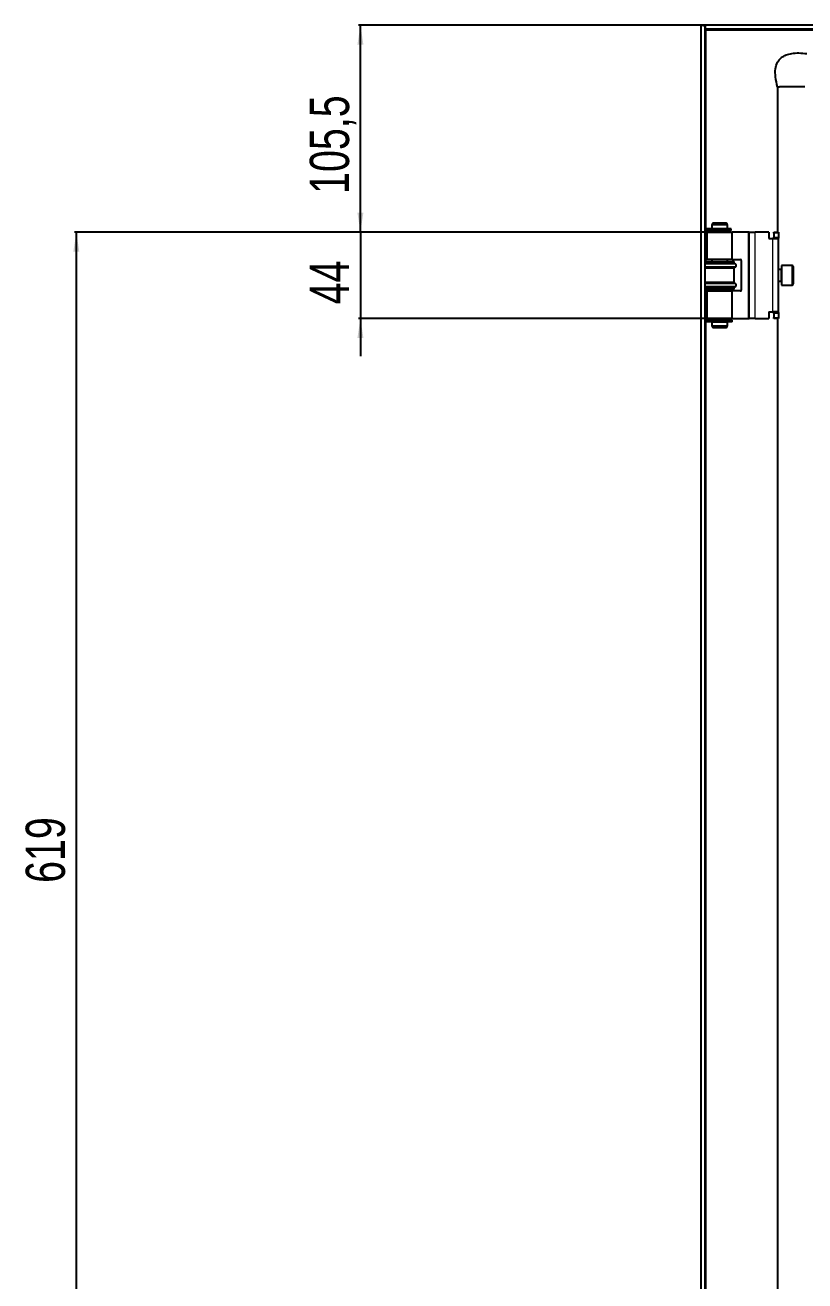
# Model space of a CAD drawing. Header units: millimetres. Extents: x -964 to 2908, y -1920 to 1219.
# Drawn here: x -964 to -567, y 116 to 756 of the extents above; entities that cross this region are included whole.
import ezdxf

# ---------------------------------------------------------------- set-up
doc = ezdxf.new("R2010")
doc.units = ezdxf.units.MM
doc.layers.add('FORMAT', color=7, linetype='Continuous')
doc.styles.add('SLDTEXTSTYLE0', font='TXT', dxfattribs={"width": 0.75})
doc.dimstyles.new('SLDDIMSTYLE0', dxfattribs={"dimtxt": 20, "dimasz": 10, "dimexe": 0, "dimexo": 0.0625, "dimgap": 5, "dimtad": 2, "dimdec": 1, "dimrnd": 1e-09, "dimzin": 12, "dimdsep": 46, "dimtxsty": 'SLDTEXTSTYLE0', "dimsah": 1, "dimcen": 0.09, "dimadec": 0, "dimazin": 3, "dimtfac": 1, "dimtofl": 0, "dimtmove": 0, "dimatfit": 3, "dimfxl": 0, "dimfrac": 2, "dimtolj": 1, "dimtzin": 12, "dimarcsym": 0})
doc.dimstyles.new('SLDDIMSTYLE1', dxfattribs={"dimtxt": 20, "dimasz": 10, "dimexe": 0, "dimexo": 0.0625, "dimgap": 5, "dimtad": 2, "dimdec": 1, "dimrnd": 1e-09, "dimzin": 12, "dimdsep": 46, "dimtxsty": 'SLDTEXTSTYLE0', "dimsah": 1, "dimcen": 0.09, "dimadec": 0, "dimazin": 3, "dimtfac": 1, "dimtmove": 0, "dimatfit": 0, "dimfxl": 0, "dimfrac": 2, "dimtolj": 1, "dimtzin": 12, "dimarcsym": 0})

# ---------------------------------------------------------------- blocks, each defined once
blk = doc.blocks.new('_D_8')
at = {"layer": 'FORMAT'}
for p, q in [((-792.89, 650.78), (-792.89, 670.01)), ((-616.4, 650.78), (-793.89, 650.78)), ((-792.89, 650.78), (-792.89, 606.78)), ((-616.4, 606.78), (-793.89, 606.78)), ((-792.89, 606.78), (-792.89, 587.55))]:
    blk.add_line(p, q, dxfattribs=at)
for points in [[(-792.89, 650.78), (-791.35, 660.78), (-794.43, 660.78)], [(-792.89, 606.78), (-794.43, 596.78), (-791.35, 596.78)]]:
    blk.add_solid(points, dxfattribs=at)
at = {"layer": 'FORMAT', "insert": (-818.67, 614), "char_height": 20, "attachment_point": 1, "rotation": 90, "style": 'SLDTEXTSTYLE0'}
blk.add_mtext('44', dxfattribs=at)
blk = doc.blocks.new('_D_9')
at = {"layer": 'FORMAT'}
for p, q in [((-616.4, 650.78), (-938.59, 650.78)), ((-937.59, 650.78), (-937.59, 31.78)), ((-609.95, 31.78), (-938.59, 31.78))]:
    blk.add_line(p, q, dxfattribs=at)
for points in [[(-937.59, 650.78), (-939.12, 640.78), (-936.05, 640.78)], [(-937.59, 31.78), (-936.05, 41.78), (-939.12, 41.78)]]:
    blk.add_solid(points, dxfattribs=at)
at = {"layer": 'FORMAT', "insert": (-963.37, 319.12), "char_height": 20, "attachment_point": 1, "rotation": 90, "style": 'SLDTEXTSTYLE0'}
blk.add_mtext('619', dxfattribs=at)
blk = doc.blocks.new('_D_11')
at = {"layer": 'FORMAT'}
for p, q in [((-617.15, 756.28), (-793.89, 756.28)), ((-792.89, 650.78), (-792.89, 756.28)), ((-616.4, 650.78), (-793.89, 650.78))]:
    blk.add_line(p, q, dxfattribs=at)
for points in [[(-792.89, 756.28), (-794.43, 746.28), (-791.35, 746.28)], [(-792.89, 650.78), (-791.35, 660.78), (-794.43, 660.78)]]:
    blk.add_solid(points, dxfattribs=at)
at = {"layer": 'FORMAT', "insert": (-818.67, 670.28), "char_height": 20, "attachment_point": 1, "rotation": 90, "style": 'SLDTEXTSTYLE0'}
blk.add_mtext('105,5', dxfattribs=at)

msp = doc.modelspace()

# ---------------------------------------------------------------- linework, layer by layer
at = {"color": 7, "linetype": 'Continuous', "lineweight": 25}
for p, q in [((-619.44, 756.28), (-619.44, -1198.72)), ((-619.44, 756.28), (-617.44, 756.28)), ((-617.44, 756.28), (-617.44, -1198.72)), ((-617.14, 754.28), (-617.14, 756.28)), ((-226.74, 756.28), (-617.14, 756.28)), ((-226.74, 754.28), (-617.14, 754.28)), ((-616.84, 753.68), (-617.04, 754.28)), ((-580.44, 724.78), (-580.44, 650.78)), ((-577.16, 724.78), (-579.46, 724.78)), ((-577.01, 724.78), (-577.16, 724.78)), ((-569.87, 724.78), (-577.01, 724.78)), ((-569.81, 724.78), (-569.87, 724.78)), ((-567.42, 724.78), (-569.81, 724.78)), ((-566.55, 724.78), (-567.42, 724.78)), ((-613.36, 655.53), (-613.94, 654.53)), ((-613.94, 654.53), (-613.94, 652.53)), ((-610.47, 654.53), (-613.94, 654.53)), ((-613.36, 655.53), (-610.39, 655.53)), ((-605.94, 654.53), (-610.47, 654.53)), ((-610.39, 655.53), (-606.52, 655.53)), ((-605.94, 654.53), (-606.52, 655.53)), ((-605.94, 652.53), (-605.94, 654.53)), ((-617.09, 652.48), (-617.09, 651.58)), ((-604.1, 652.48), (-617.09, 652.48)), ((-604.1, 651.58), (-617.09, 651.58)), ((-616.39, 650.78), (-616.39, 636.78)), ((-616.39, 650.78), (-603.49, 650.78)), ((-613.94, 652.53), (-610.47, 652.53)), ((-613.94, 651.53), (-613.94, 650.78)), ((-613.94, 651.53), (-610.47, 651.53)), ((-613.44, 652.53), (-613.44, 652.48)), ((-613.44, 651.58), (-613.44, 651.53)), ((-610.47, 652.53), (-605.94, 652.53)), ((-610.47, 651.53), (-605.94, 651.53)), ((-606.44, 652.48), (-606.44, 652.53)), ((-606.44, 651.53), (-606.44, 651.58)), ((-605.94, 650.78), (-605.94, 651.53)), ((-604.02, 652.48), (-604.1, 652.48)), ((-604.02, 651.58), (-604.1, 651.58)), ((-604.02, 651.58), (-604.02, 652.48)), ((-604, 652.48), (-604.02, 652.48)), ((-604, 651.58), (-604.02, 651.58)), ((-604, 651.58), (-604, 652.48)), ((-603.49, 636.78), (-603.49, 650.78)), ((-595.39, 650.78), (-603.49, 650.78)), ((-594.89, 650.78), (-595.39, 650.78)), ((-594.89, 606.78), (-594.89, 650.78)), ((-594.89, 650.78), (-591.89, 650.78)), ((-584.89, 650.78), (-591.89, 650.78)), ((-584.89, 650.78), (-584.89, 647.48)), ((-584.89, 647.48), (-582.89, 647.48)), ((-582.89, 647.48), (-579.89, 647.48)), ((-582.39, 650.78), (-579.89, 650.78)), ((-582.39, 650.28), (-582.39, 650.78)), ((-582.39, 650.28), (-582.39, 648.28)), ((-582.39, 647.78), (-582.39, 648.28)), ((-579.89, 647.78), (-582.39, 647.78)), ((-582.39, 647.78), (-582.39, 647.48)), ((-579.89, 650.78), (-579.89, 650.28)), ((-579.89, 650.28), (-579.89, 648.28)), ((-579.89, 648.28), (-579.89, 647.78)), ((-579.89, 647.48), (-579.89, 647.78)), ((-579.89, 610.08), (-579.89, 647.48)), ((-617.44, 635.78), (-602.44, 635.78)), ((-602.44, 635.18), (-617.44, 635.18)), ((-603.49, 636.78), (-616.39, 636.78)), ((-613.94, 636.78), (-613.94, 635.78)), ((-605.94, 635.78), (-605.94, 636.78)), ((-603.49, 636.78), (-599.39, 636.78)), ((-602.44, 635.18), (-602.44, 635.78)), ((-601.74, 634.5), (-602.44, 635.18)), ((-598.89, 636.28), (-598.89, 621.28)), ((-572.99, 633.78), (-578.39, 633.78)), ((-578.39, 633.78), (-578.39, 623.78)), ((-602.44, 632.38), (-617.44, 632.38)), ((-602.44, 632.38), (-601.74, 633.07)), ((-602.44, 625.18), (-602.44, 632.38)), ((-578.64, 631.78), (-579.89, 631.78)), ((-572.39, 633.18), (-572.39, 624.38)), ((-602.44, 625.18), (-617.44, 625.18)), ((-602.44, 622.38), (-617.44, 622.38)), ((-617.44, 621.78), (-602.44, 621.78)), ((-613.94, 621.78), (-613.94, 620.78)), ((-605.94, 620.78), (-605.94, 621.78)), ((-601.74, 624.5), (-602.44, 625.18)), ((-602.44, 622.38), (-601.74, 623.07)), ((-602.44, 621.78), (-602.44, 622.38)), ((-579.89, 625.78), (-578.64, 625.78)), ((-578.39, 623.78), (-572.99, 623.78)), ((-616.39, 620.78), (-616.39, 606.78)), ((-616.39, 620.78), (-603.49, 620.78)), ((-603.49, 606.78), (-603.49, 620.78)), ((-599.39, 620.78), (-603.49, 620.78)), ((-584.89, 610.08), (-582.89, 610.08)), ((-584.89, 610.08), (-584.89, 606.78)), ((-579.89, 610.08), (-582.89, 610.08)), ((-582.39, 610.08), (-582.39, 609.78)), ((-582.39, 609.78), (-579.89, 609.78)), ((-582.39, 609.28), (-582.39, 609.78)), ((-582.39, 609.28), (-582.39, 607.28)), ((-579.89, 609.78), (-579.89, 610.08)), ((-579.89, 609.78), (-579.89, 609.28)), ((-579.89, 609.28), (-579.89, 607.28)), ((-617.09, 605.98), (-617.09, 605.08)), ((-603.62, 605.98), (-617.09, 605.98)), ((-603.62, 605.08), (-617.09, 605.08)), ((-603.49, 606.78), (-616.39, 606.78)), ((-613.94, 606.78), (-613.94, 606.03)), ((-613.94, 606.03), (-610.47, 606.03)), ((-613.94, 605.03), (-613.94, 603.03)), ((-613.94, 605.03), (-610.47, 605.03)), ((-613.94, 603.03), (-613.36, 602.03)), ((-613.94, 603.03), (-605.94, 603.03)), ((-613.44, 606.03), (-613.44, 605.98)), ((-613.44, 605.08), (-613.44, 605.03)), ((-606.52, 602.03), (-613.36, 602.03)), ((-610.47, 606.03), (-605.94, 606.03)), ((-610.47, 605.03), (-605.94, 605.03)), ((-606.52, 602.03), (-605.94, 603.03)), ((-606.44, 605.98), (-606.44, 606.03)), ((-606.44, 605.03), (-606.44, 605.08)), ((-605.94, 606.03), (-605.94, 606.78)), ((-605.94, 603.03), (-605.94, 605.03)), ((-603.57, 605.98), (-603.62, 605.98)), ((-603.57, 605.08), (-603.62, 605.08)), ((-603.57, 605.08), (-603.57, 605.98)), ((-603.49, 606.78), (-595.39, 606.78)), ((-595.39, 606.78), (-594.89, 606.78)), ((-591.89, 606.78), (-594.89, 606.78)), ((-591.89, 606.78), (-584.89, 606.78)), ((-582.39, 606.78), (-582.39, 607.28)), ((-579.89, 606.78), (-582.39, 606.78)), ((-580.44, 606.78), (-580.44, 75.78)), ((-579.89, 607.28), (-579.89, 606.78))]:
    msp.add_line(p, q, dxfattribs=at)
at = {"color": 8, "linetype": 'Continuous', "lineweight": 18}
for p, q in [((-616.84, 652.48), (-616.84, 753.68)), ((-616.84, 753.68), (-521.41, 753.68)), ((-616.84, 635.78), (-616.84, 651.58)), ((-604.1, 651.58), (-604.1, 652.48)), ((-595.39, 650.78), (-595.39, 606.78)), ((-591.89, 606.78), (-591.89, 650.78)), ((-582.89, 610.08), (-582.89, 647.48)), ((-579.89, 650.28), (-582.39, 650.28)), ((-582.39, 648.28), (-579.89, 648.28)), ((-601.74, 634.5), (-617.44, 634.5)), ((-572.99, 623.78), (-572.99, 633.78)), ((-601.74, 633.07), (-617.44, 633.07)), ((-578.64, 628.78), (-578.64, 631.78)), ((-578.64, 625.78), (-578.64, 628.78)), ((-601.74, 624.5), (-617.44, 624.5)), ((-601.74, 623.07), (-617.44, 623.07)), ((-616.84, 605.98), (-616.84, 621.78)), ((-579.89, 609.28), (-582.39, 609.28)), ((-616.84, 77.48), (-616.84, 605.08)), ((-603.62, 605.08), (-603.62, 605.98)), ((-582.39, 607.28), (-579.89, 607.28))]:
    msp.add_line(p, q, dxfattribs=at)
at = {"color": 7, "linetype": 'Continuous', "lineweight": 25}
for centre, radius, start, end in [((-602.44, 633.78), 1, 314.427, 45.573), ((-599.39, 636.28), 0.5, 0, 90), ((-572.99, 633.18), 0.6, 0, 90), ((-578.64, 632.03), 0.25, 270, 0), ((-602.44, 623.78), 1, 314.427, 45.573), ((-599.39, 621.28), 0.5, 270, 0), ((-578.64, 625.53), 0.25, 0, 90), ((-572.99, 624.38), 0.6, 270, 0)]:
    msp.add_arc(centre, radius, start, end, dxfattribs=at)
for points, knots in [([(-617.14, 754.58), (-617.17, 754.66), (-617.28, 754.98), (-617.4, 755.55), (-617.43, 756.04), (-617.44, 756.28)], [0, 0, 0, 0, 0.1417423, 0.5662026, 1, 1, 1, 1]), ([(-580.44, 724.78), (-580.85, 726.46), (-581.58, 729.5), (-581.67, 733.81), (-580.7, 737.37), (-578.65, 739.82), (-576.01, 741.24), (-572.99, 741.98), (-569.39, 742.19), (-566.82, 741.92), (-565.44, 741.78)], [0, 0, 0, 0, 0.176067, 0.318225, 0.435596, 0.543482, 0.633889, 0.737152, 0.858183, 1, 1, 1, 1])]:
    msp.add_open_spline(points, degree=3, knots=knots, dxfattribs=at)
for points in [[(-617.14, 754.28), (-617.11, 754.27), (-617.06, 754.26), (-616.99, 754.12), (-616.91, 753.92), (-616.86, 753.76), (-616.84, 753.68)], [(-580.44, 724.78), (-580.4, 724.78), (-580.31, 724.78), (-579.74, 724.78), (-579.46, 724.78)]]:
    msp.add_open_spline(points, degree=3, dxfattribs=at)

# ---------------------------------------------------------------- dimensions: what is measured, and where the dimension line sits
at = {"layer": 'FORMAT'}
for base, p2, dimstyle, picture, middle in [((-792.89, 756.28), (-617.14, 756.28), 'SLDDIMSTYLE0', '_D_11', (-792.89, 703.53)), ((-792.89, 606.78), (-616.39, 606.78), 'SLDDIMSTYLE1', '_D_8', (-792.89, 628.78)), ((-937.59, 31.78), (-609.94, 31.78), 'SLDDIMSTYLE0', '_D_9', (-937.59, 341.28))]:
    dim = msp.add_linear_dim(base=base, p1=(-616.39, 650.78), p2=p2, angle=90, dimstyle=dimstyle, dxfattribs=at)
    dim.commit()
    dim.dimension.update_dxf_attribs({"geometry": picture, "text_midpoint": middle, "dimtype": 160})

doc.saveas('drawing.dxf')
